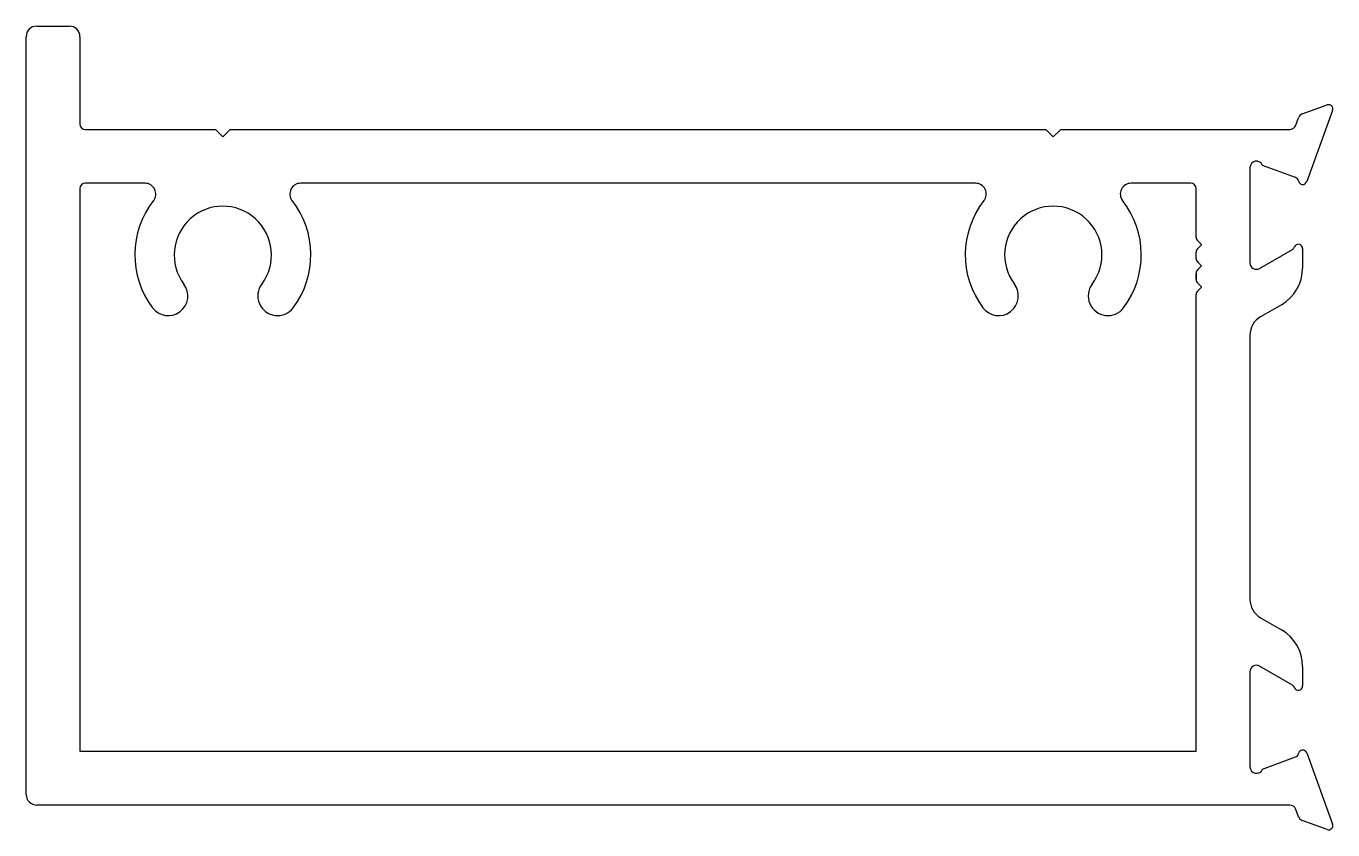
# Model space of a CAD drawing. Extents: x -28.8 to 32.9, y 7.2 to 45.1.
import ezdxf

# ---------------------------------------------------------------- set-up
doc = ezdxf.new("R2010")
doc.units = 0
doc.layers.add('1', color=7, linetype='CONTINUOUS')

msp = doc.modelspace()

# ---------------------------------------------------------------- linework, layer by layer
at = {"layer": '1'}
for p, q in [((-28.27, 45.15), (-26.73, 45.15)), ((-28.77, 8.877), (-28.77, 44.65)), ((-26.23, 44.65), (-26.23, 40.522)), ((31.504, 41.002), (32.675, 41.429)), ((31.196, 40.473), (31.322, 40.82)), ((32.935, 41.168), (31.712, 37.807)), ((-25.98, 40.272), (-19.834, 40.272)), ((-19.834, 40.272), (-19.48, 39.919)), ((-19.48, 39.919), (-19.127, 40.272)), ((-19.127, 40.272), (19.388, 40.272)), ((19.388, 40.272), (19.742, 39.919)), ((19.742, 39.919), (20.096, 40.272)), ((20.096, 40.272), (30.909, 40.272)), ((29.032, 38.469), (29.032, 33.973)), ((31.19, 38.001), (29.624, 38.571)), ((-23.155, 37.732), (-25.98, 37.732)), ((16.067, 37.732), (-15.805, 37.732)), ((26.242, 37.732), (23.417, 37.732)), ((-26.23, 37.482), (-26.23, 10.909)), ((26.492, 35.185), (26.492, 37.482)), ((26.736, 34.837), (26.565, 35.008)), ((26.565, 34.655), (26.736, 34.826)), ((29.489, 33.709), (31.034, 34.601)), ((31.521, 34.648), (31.521, 33.728)), ((26.492, 34.185), (26.492, 34.478)), ((26.736, 33.837), (26.565, 34.009)), ((26.492, 33.185), (26.492, 33.478)), ((26.492, 33.478), (26.492, 33.185)), ((26.492, 33.185), (26.492, 33.478)), ((26.492, 33.478), (26.492, 33.185)), ((26.492, 33.185), (26.492, 33.478)), ((26.565, 33.655), (26.736, 33.826)), ((26.736, 32.837), (26.565, 33.009)), ((26.565, 32.655), (26.736, 32.826)), ((26.492, 10.909), (26.492, 32.478)), ((26.492, 32.478), (26.492, 32.478)), ((26.492, 32.478), (26.492, 32.478)), ((26.492, 32.478), (26.492, 32.478)), ((26.492, 32.478), (26.492, 32.478)), ((30.521, 31.996), (29.532, 31.425)), ((29.032, 30.559), (29.032, 18.083)), ((29.532, 17.217), (30.521, 16.646)), ((31.034, 14.04), (29.489, 14.932)), ((31.521, 14.914), (31.521, 13.994)), ((29.032, 14.668), (29.032, 10.173)), ((-26.23, 10.909), (26.492, 10.909)), ((29.624, 10.071), (31.19, 10.641)), ((31.712, 10.835), (32.935, 7.473)), ((30.909, 8.369), (-28.262, 8.369)), ((31.322, 7.821), (31.196, 8.169)), ((32.675, 7.213), (31.504, 7.639))]:
    msp.add_line(p, q, dxfattribs=at)
for centre, radius, start, end in [((-28.27, 44.65), 0.5, 90, 180), ((-26.73, 44.65), 0.5, 360, 90), ((32.745, 41.238), 0.203, 340, 110), ((31.609, 40.716), 0.305, 110, 160), ((-25.98, 40.522), 0.25, 180, 270), ((30.909, 40.577), 0.305, 270, 340), ((29.337, 38.469), 0.305, 19.47122, 180), ((-25.98, 37.482), 0.25, 90, 180), ((-23.155, 37.224), 0.508, 321.97866, 90), ((-15.805, 37.224), 0.508, 90, 218.02134), ((16.067, 37.224), 0.508, 321.97866, 90), ((23.417, 37.224), 0.508, 90, 218.02134), ((26.242, 37.482), 0.25, 0, 90), ((31.12, 37.81), 0.203, 9.45588, 70), ((31.521, 37.877), 0.203, 189.45588, 340), ((-19.48, 34.351), 4.157, 141.97866, 216.89984), ((-19.48, 34.351), 2.297, 323.10016, 216.89984), ((-19.48, 34.351), 4.157, 323.10016, 38.02134), ((19.742, 34.351), 4.157, 141.97866, 216.89984), ((19.742, 34.351), 2.297, 323.10016, 216.89984), ((19.742, 34.351), 4.157, 323.10016, 38.02134), ((26.742, 35.185), 0.25, 180, 225), ((26.742, 34.478), 0.25, 135, 180), ((26.731, 34.832), 0.008, 315, 45), ((30.933, 34.777), 0.203, 300, 341.40962), ((31.318, 34.648), 0.203, 0, 161.40962), ((26.742, 34.185), 0.25, 180, 225), ((29.337, 33.973), 0.305, 180, 300), ((26.742, 33.478), 0.25, 135, 180), ((26.731, 33.832), 0.008, 315, 45), ((29.521, 33.728), 2, 300, 0), ((-22.061, 32.413), 0.93, 216.89984, 36.89984), ((-16.899, 32.413), 0.93, 143.10016, 323.10016), ((17.161, 32.413), 0.93, 216.89984, 36.89984), ((22.323, 32.413), 0.93, 143.10016, 323.10016), ((26.742, 33.185), 0.25, 180, 225), ((26.731, 32.832), 0.008, 315, 45), ((26.742, 32.478), 0.25, 135, 180), ((30.032, 30.559), 1, 120, 180), ((30.032, 18.083), 1, 180, 240), ((29.521, 14.914), 2, 360, 60), ((29.337, 14.668), 0.305, 60, 180), ((30.933, 13.864), 0.203, 18.59038, 60), ((31.318, 13.994), 0.203, 198.59038, 360), ((31.12, 10.832), 0.203, 290, 350.54412), ((31.521, 10.765), 0.203, 20, 170.54412), ((29.337, 10.173), 0.305, 180, 340.52878), ((-28.262, 8.877), 0.508, 180, 270), ((30.909, 8.064), 0.305, 20, 90), ((31.609, 7.926), 0.305, 200, 250), ((32.745, 7.404), 0.203, 250, 20)]:
    msp.add_arc(centre, radius, start, end, dxfattribs=at)

doc.saveas('drawing.dxf')
